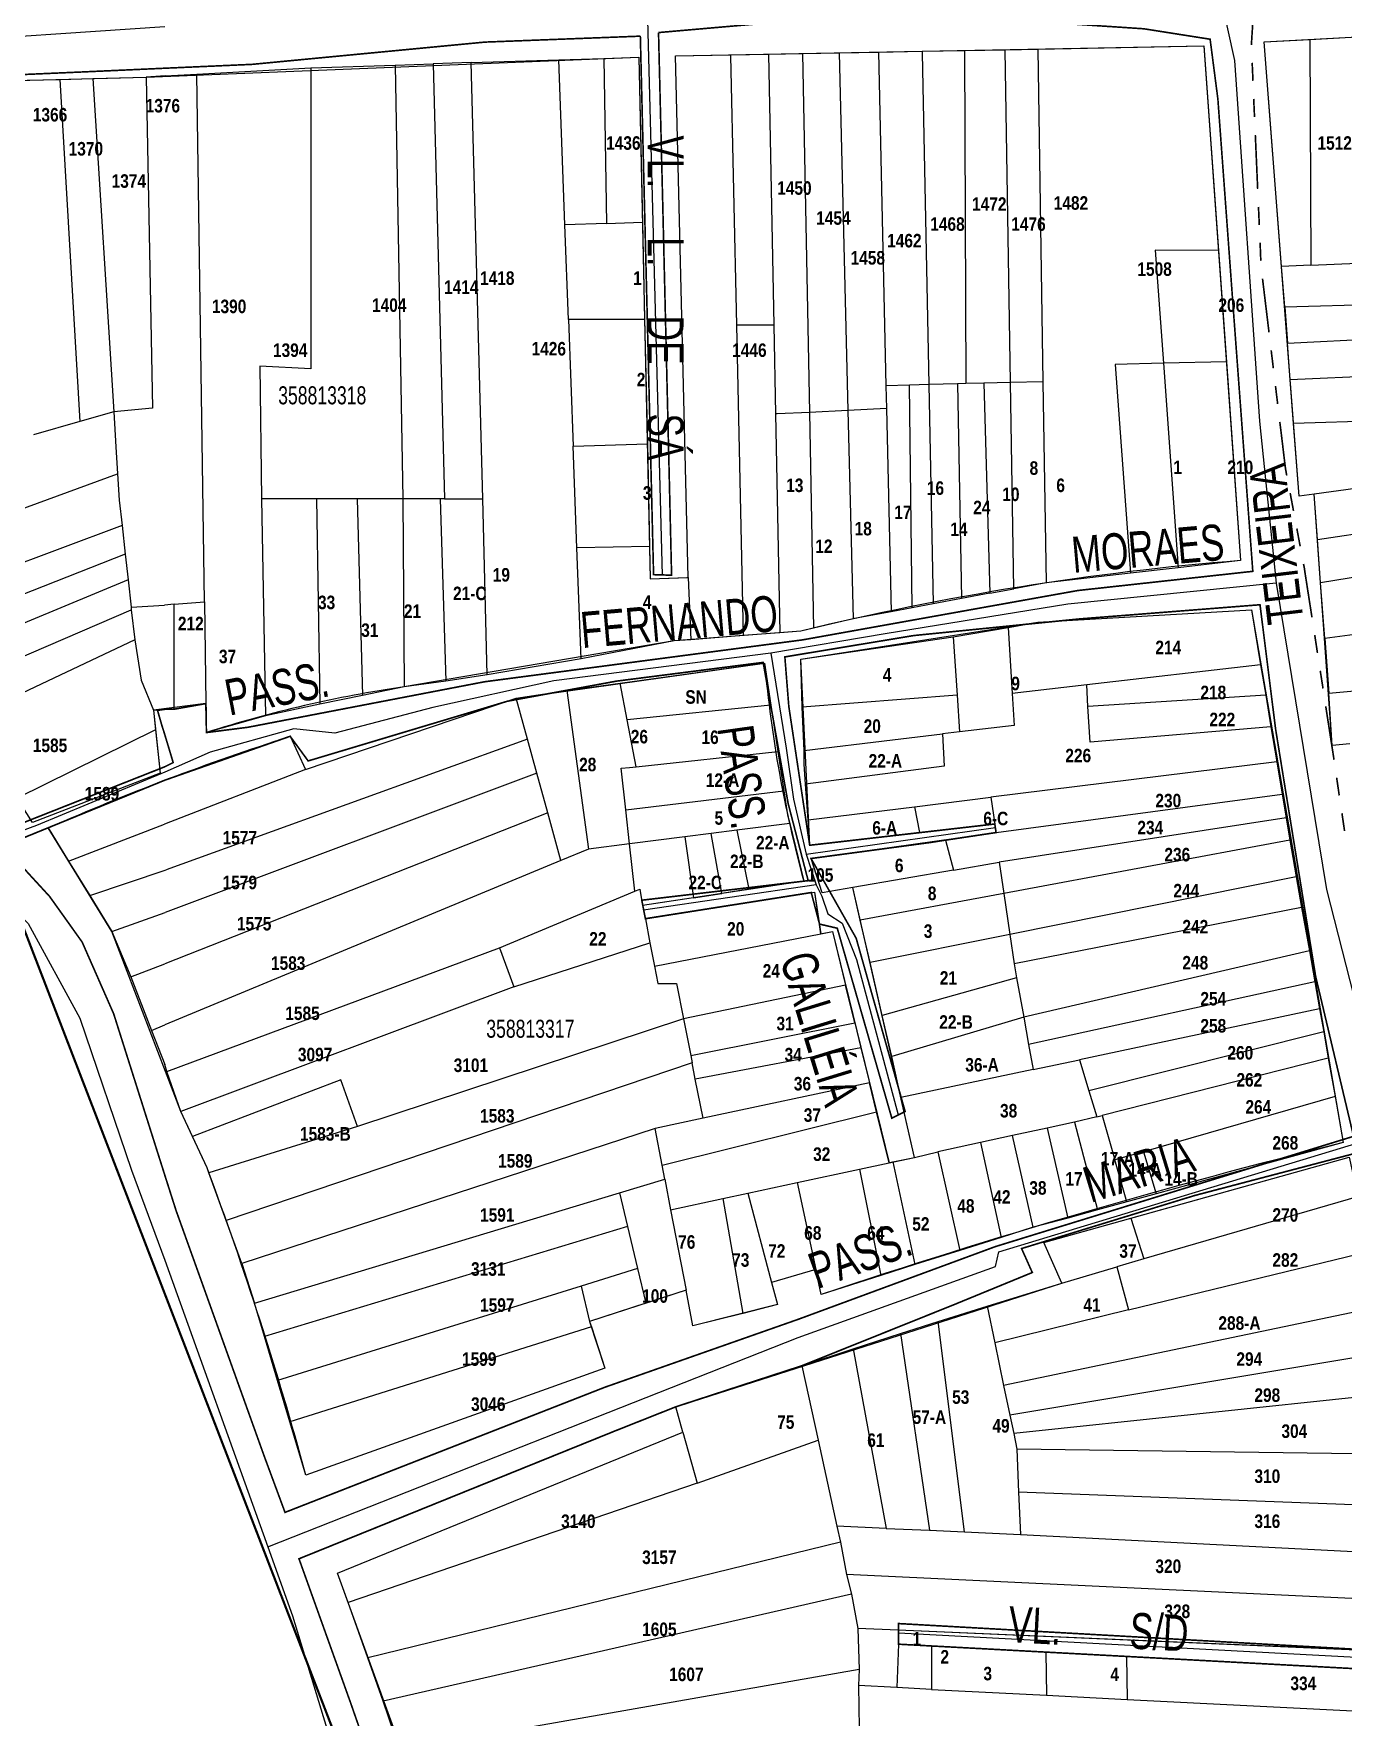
# Model space of a CAD drawing. Extents: x 201676 to 203188, y 4837754 to 4839005.
# Drawn here: x 202303.8 to 202449.3, y 4837936.4 to 4838123.3 of the extents above; entities that cross this region are included whole.
import ezdxf
from ezdxf.enums import TextEntityAlignment as Align

# ---------------------------------------------------------------- set-up
doc = ezdxf.new("R2010")
doc.units = 0
doc.header["$LTSCALE"] = 1.5
doc.header["$MEASUREMENT"] = 0
for name, pattern in [('PHANTOMX2', [5, 2.5, -0.5, 0.5, -0.5, 0.5, -0.5]), ('TRACO_11', [8, 3, -1, 3, -1]), ('TRACO_25', [8, 3, -1, 1, -1, 1, -1])]:
    doc.linetypes.add(name, pattern=pattern)
for name, color, linetype in [('CD-MALHA-LOTES', 40, 'CONTINUOUS'), ('CD_TXT_QUADRA', 7, 'CONTINUOUS'), ('LM-LIM-SETOR-FISCAL', 7, 'CONTINUOUS'), ('RU-QUADRAS', 210, 'CONTINUOUS'), ('SV-EIXO-RUA-N-PAV', 6, 'CONTINUOUS'), ('SV-EIXO-RUA-PAV', 20, 'CONTINUOUS'), ('SV-RUA-NAO-PAV-S-GUIA-C-GUIA', 7, 'PHANTOMX2'), ('SV-RUA-PAVIM-S-GUIA-C-GUIA', 7, 'CONTINUOUS'), ('SV-TXT-RUA-N-PAV-S-GUIA-C-GUIA', 7, 'CONTINUOUS'), ('SV-TXT-RUA-PAV-S-GUIA-C-GUIA', 7, 'CONTINUOUS'), ('Th_NmrPort', 7, 'CONTINUOUS')]:
    doc.layers.add(name, color=color, linetype=linetype)
doc.styles.add('ARIAL', font='ARIAL.TTF')
doc.styles.get("Standard").update_dxf_attribs({"font": 'swisscbo.ttf'})
doc.linetypes.add('Limite', pattern='A,20,-3,[130,ltypeshp.shx,S=6.35,R=0,X=0,Y=0],-3,20', length=46)

msp = doc.modelspace()

# ---------------------------------------------------------------- linework, layer by layer
at = {"layer": 'CD-MALHA-LOTES', "linetype": 'Continuous'}
for p, q in [((202402.52, 4838121.39), (202407.21, 4838121.48)), ((202407.21, 4838121.48), (202411.75, 4838121.56)), ((202407.21, 4838121.48), (202407.37, 4838084.49)), ((202411.75, 4838121.56), (202415.36, 4838121.63)), ((202412.33, 4838084.61), (202411.75, 4838121.56)), ((202415.36, 4838121.63), (202433.81, 4838121.97)), ((202415.36, 4838121.63), (202415.93, 4838084.7)), ((202433.81, 4838121.97), (202435.43, 4838099.28)), ((202440.52, 4838122.44), (202445.57, 4838122.69)), ((202442.43, 4838097.49), (202440.52, 4838122.44)), ((202445.57, 4838122.69), (202450.82, 4838122.98)), ((202445.57, 4838122.69), (202445.69, 4838097.64)), ((202334.61, 4838119.54), (202344, 4838119.84)), ((202344, 4838119.84), (202348.22, 4838119.98)), ((202344, 4838119.84), (202344.85, 4838071.71)), ((202352.44, 4838120.12), (202348.22, 4838119.98)), ((202348.22, 4838119.98), (202349.46, 4838071.71)), ((202352.44, 4838120.12), (202362.16, 4838120.43)), ((202353.72, 4838071.71), (202352.44, 4838120.12)), ((202362.16, 4838120.43), (202367.15, 4838120.59)), ((202362.84, 4838102.1), (202362.16, 4838120.43)), ((202367.15, 4838120.59), (202371.07, 4838120.72)), ((202367.15, 4838120.59), (202367.46, 4838102.27)), ((202371.07, 4838120.72), (202371.47, 4838102.41)), ((202375.13, 4838120.88), (202381.24, 4838120.99)), ((202376.54, 4838062.96), (202375.13, 4838120.88)), ((202381.24, 4838120.99), (202385.47, 4838121.07)), ((202381.24, 4838120.99), (202381.24, 4838120.88)), ((202381.24, 4838120.88), (202381.89, 4838090.98)), ((202385.47, 4838121.07), (202389.22, 4838121.14)), ((202385.47, 4838121.07), (202386.04, 4838090.98)), ((202389.22, 4838121.14), (202393.29, 4838121.22)), ((202389.22, 4838121.14), (202390, 4838081.3)), ((202393.29, 4838121.22), (202397.67, 4838121.3)), ((202393.29, 4838121.22), (202394.28, 4838081.52)), ((202397.67, 4838121.3), (202402.52, 4838121.39)), ((202397.67, 4838121.3), (202398.49, 4838084.26)), ((202402.52, 4838121.39), (202402.52, 4838121.19)), ((202402.52, 4838121.19), (202403.27, 4838084.38)), ((202301.29, 4838118.12), (202306.74, 4838118.26)), ((202306.74, 4838118.26), (202310.4, 4838118.36)), ((202306.74, 4838118.26), (202308.96, 4838080.29)), ((202310.4, 4838118.36), (202316.34, 4838118.51)), ((202310.4, 4838118.36), (202312.74, 4838081.37)), ((202318.45, 4838118.65), (202316.34, 4838118.51)), ((202316.34, 4838118.51), (202317.03, 4838081.78)), ((202318.45, 4838118.65), (202321.96, 4838118.84)), ((202321.96, 4838118.84), (202334.61, 4838119.54)), ((202322.81, 4838060.28), (202321.96, 4838118.84)), ((202334.61, 4838119.54), (202334.61, 4838086.13)), ((202367.46, 4838102.27), (202362.84, 4838102.1)), ((202363.23, 4838091.61), (202362.84, 4838102.1)), ((202367.46, 4838102.27), (202371.47, 4838102.41)), ((202371.47, 4838102.41), (202371.7, 4838091.61)), ((202435.43, 4838099.28), (202428.4, 4838099.3)), ((202428.4, 4838099.3), (202429.32, 4838086.74)), ((202435.43, 4838099.28), (202436.31, 4838086.9)), ((202445.69, 4838097.64), (202442.43, 4838097.49)), ((202442.78, 4838092.96), (202442.43, 4838097.49)), ((202445.69, 4838097.64), (202450.86, 4838097.87)), ((202460.68, 4838093.46), (202442.78, 4838092.96)), ((202363.23, 4838091.61), (202363.76, 4838077.53)), ((202371.7, 4838091.61), (202363.23, 4838091.61)), ((202371.7, 4838091.61), (202372, 4838077.82)), ((202442.78, 4838092.96), (202443.09, 4838088.98)), ((202381.89, 4838090.98), (202382.63, 4838056.52)), ((202386.04, 4838090.98), (202381.89, 4838090.98)), ((202386.04, 4838090.98), (202386.23, 4838081.12)), ((202443.09, 4838088.98), (202471.22, 4838090.36)), ((202443.4, 4838084.9), (202443.09, 4838088.98)), ((202334.61, 4838086.13), (202328.98, 4838086.44)), ((202328.98, 4838086.44), (202329.15, 4838071.71)), ((202429.32, 4838086.74), (202423.95, 4838086.6)), ((202423.95, 4838086.6), (202425.64, 4838063.43)), ((202436.31, 4838086.9), (202429.32, 4838086.74)), ((202429.32, 4838086.74), (202430.95, 4838064.04)), ((202436.31, 4838086.9), (202437.88, 4838064.84)), ((202471.3, 4838086.12), (202443.4, 4838084.9)), ((202401.11, 4838084.33), (202398.49, 4838084.26)), ((202398.49, 4838084.26), (202398.55, 4838081.73)), ((202403.27, 4838084.38), (202401.11, 4838084.33)), ((202401.41, 4838059.61), (202401.11, 4838084.33)), ((202406.43, 4838084.46), (202403.27, 4838084.38)), ((202403.27, 4838084.38), (202403.76, 4838060.04)), ((202407.37, 4838084.49), (202406.43, 4838084.46)), ((202406.43, 4838084.46), (202406.89, 4838060.63)), ((202409.38, 4838084.54), (202407.37, 4838084.49)), ((202412.33, 4838084.61), (202409.38, 4838084.54)), ((202409.38, 4838084.54), (202410.02, 4838061.21)), ((202415.93, 4838084.7), (202412.33, 4838084.61)), ((202412.69, 4838061.7), (202412.33, 4838084.61)), ((202415.93, 4838084.7), (202416.28, 4838062.36)), ((202443.77, 4838080.05), (202443.4, 4838084.9)), ((202312.74, 4838081.37), (202308.96, 4838080.29)), ((202317.03, 4838081.78), (202312.74, 4838081.37)), ((202312.74, 4838081.37), (202312.98, 4838077.48)), ((202386.4, 4838081.13), (202386.23, 4838081.12)), ((202386.23, 4838081.12), (202386.7, 4838056.84)), ((202390, 4838081.3), (202386.4, 4838081.13)), ((202394.28, 4838081.52), (202390, 4838081.3)), ((202390, 4838081.3), (202390.46, 4838057.35)), ((202398.55, 4838081.73), (202394.28, 4838081.52)), ((202394.28, 4838081.52), (202394.85, 4838058.38)), ((202398.55, 4838081.73), (202399.06, 4838059.17)), ((202471.4, 4838080.97), (202443.77, 4838080.05)), ((202308.96, 4838080.29), (202303.83, 4838078.82)), ((202444.4, 4838071.98), (202443.77, 4838080.05)), ((202312.98, 4838077.48), (202313.17, 4838074.48)), ((202363.76, 4838077.53), (202372, 4838077.82)), ((202364.18, 4838066.26), (202363.76, 4838077.53)), ((202372, 4838077.82), (202372.24, 4838066.41)), ((202471.52, 4838075.75), (202446.07, 4838072.21)), ((202274, 4838060.18), (202313.17, 4838074.48)), ((202313.17, 4838074.48), (202313.35, 4838071.56)), ((202313.35, 4838071.56), (202313.67, 4838068.72)), ((202335.25, 4838071.71), (202329.15, 4838071.71)), ((202329.15, 4838071.71), (202329.6, 4838047.59)), ((202339.78, 4838071.71), (202335.25, 4838071.71)), ((202335.25, 4838071.71), (202335.64, 4838048.92)), ((202344.85, 4838071.71), (202339.78, 4838071.71)), ((202339.78, 4838071.71), (202340.37, 4838049.85)), ((202344.85, 4838071.71), (202344.99, 4838050.83)), ((202349, 4838071.71), (202344.85, 4838071.71)), ((202349.46, 4838071.71), (202349, 4838071.71)), ((202349, 4838071.71), (202349.63, 4838051.47)), ((202349.46, 4838071.71), (202353.72, 4838071.71)), ((202354.22, 4838052.15), (202353.72, 4838071.71)), ((202446.07, 4838072.21), (202444.4, 4838071.98)), ((202446.41, 4838067.2), (202446.07, 4838072.21)), ((202446.41, 4838067.2), (202471.59, 4838070.94)), ((202313.67, 4838068.72), (202280.99, 4838056.54)), ((202313.67, 4838068.72), (202314.01, 4838065.56)), ((202314.01, 4838065.56), (202285.32, 4838054.27)), ((202314.01, 4838065.56), (202314.33, 4838062.69)), ((202372.24, 4838066.41), (202364.18, 4838066.26)), ((202364.64, 4838053.93), (202364.18, 4838066.26)), ((202372.24, 4838066.41), (202372.32, 4838062.81)), ((202446.77, 4838062.38), (202446.41, 4838067.2)), ((202471.75, 4838066.4), (202446.77, 4838062.38)), ((202430.95, 4838064.04), (202425.64, 4838063.43)), ((202437.88, 4838064.84), (202430.95, 4838064.04)), ((202314.33, 4838062.69), (202289.14, 4838052.28)), ((202314.33, 4838062.69), (202314.66, 4838059.68)), ((202372.32, 4838062.81), (202376.39, 4838062.96)), ((202376.39, 4838062.96), (202376.54, 4838062.96)), ((202376.54, 4838062.96), (202376.82, 4838056.06)), ((202410.02, 4838061.21), (202412.69, 4838061.7)), ((202416.28, 4838062.36), (202412.69, 4838061.7)), ((202425.64, 4838063.43), (202416.28, 4838062.36)), ((202447.23, 4838056.2), (202446.77, 4838062.38)), ((202314.66, 4838059.68), (202318.37, 4838059.9)), ((202319.43, 4838059.99), (202318.37, 4838059.9)), ((202319.43, 4838059.99), (202322.81, 4838060.28)), ((202319.43, 4838048.34), (202319.43, 4838059.99)), ((202322.81, 4838060.28), (202322.98, 4838048.97)), ((202403.76, 4838060.04), (202401.41, 4838059.61)), ((202406.89, 4838060.63), (202403.76, 4838060.04)), ((202410.02, 4838061.21), (202406.89, 4838060.63)), ((202291.23, 4838049.25), (202314.69, 4838059.39)), ((202314.66, 4838059.68), (202314.69, 4838059.39)), ((202314.69, 4838059.39), (202315.07, 4838056.06)), ((202394.85, 4838058.38), (202390.46, 4838057.35)), ((202395.01, 4838058.42), (202394.85, 4838058.38)), ((202399.06, 4838059.17), (202395.01, 4838058.42)), ((202401.41, 4838059.61), (202399.06, 4838059.17)), ((202412.08, 4838057.42), (202415.36, 4838057.99)), ((202415.36, 4838057.99), (202439.09, 4838059.39)), ((202439.09, 4838059.39), (202440.11, 4838053.28)), ((202471.8, 4838059.52), (202447.23, 4838056.2)), ((202315.07, 4838056.06), (202294.13, 4838046.15)), ((202315.07, 4838056.06), (202315.78, 4838051.57)), ((202376.82, 4838056.06), (202374.98, 4838055.92)), ((202382.63, 4838056.52), (202376.82, 4838056.06)), ((202386.7, 4838056.84), (202382.63, 4838056.52)), ((202389.06, 4838057.02), (202386.7, 4838056.84)), ((202389.03, 4838053.9), (202405.97, 4838056.37)), ((202390.46, 4838057.35), (202389.06, 4838057.02)), ((202405.97, 4838056.37), (202412.08, 4838057.42)), ((202405.97, 4838056.37), (202406.39, 4838049.89)), ((202412.08, 4838057.42), (202412.51, 4838050.09)), ((202447.23, 4838056.2), (202447.67, 4838050.11)), ((202374.98, 4838055.92), (202364.64, 4838053.93)), ((202364.64, 4838053.93), (202354.22, 4838052.15)), ((202368.99, 4838051.23), (202385.02, 4838053.44)), ((202385.02, 4838053.44), (202385.72, 4838048.79)), ((202389.18, 4838048.57), (202389.03, 4838053.9)), ((202440.11, 4838053.28), (202420.8, 4838051.04)), ((202440.11, 4838053.28), (202440.68, 4838049.9)), ((202447.67, 4838050.11), (202475.91, 4838052.78)), ((202315.78, 4838051.57), (202317.17, 4838048.25)), ((202344.99, 4838050.83), (202340.37, 4838049.85)), ((202349.63, 4838051.47), (202344.99, 4838050.83)), ((202354.22, 4838052.15), (202349.63, 4838051.47)), ((202357.42, 4838049.58), (202363.05, 4838050.41)), ((202363.05, 4838050.41), (202368.99, 4838051.23)), ((202363.05, 4838050.41), (202365.46, 4838032.81)), ((202369.76, 4838047.18), (202368.99, 4838051.23)), ((202420.8, 4838051.04), (202412.51, 4838050.09)), ((202420.92, 4838048.64), (202420.8, 4838051.04)), ((202322.98, 4838048.97), (202319.43, 4838048.34)), ((202323.03, 4838045.75), (202322.98, 4838048.97)), ((202335.64, 4838048.92), (202329.6, 4838047.59)), ((202334.05, 4838041.66), (202357.42, 4838049.58)), ((202340.37, 4838049.85), (202335.64, 4838048.92)), ((202358.68, 4838045.02), (202357.42, 4838049.58)), ((202385.72, 4838048.79), (202369.76, 4838047.18)), ((202385.72, 4838048.79), (202386.5, 4838043.66)), ((202406.39, 4838049.89), (202389.18, 4838048.57)), ((202389.4, 4838043.77), (202389.18, 4838048.57)), ((202406.39, 4838049.89), (202406.68, 4838045.82)), ((202412.51, 4838050.09), (202412.72, 4838046.54)), ((202440.68, 4838049.9), (202420.92, 4838048.64)), ((202421.16, 4838044.69), (202420.92, 4838048.64)), ((202440.68, 4838049.9), (202441.26, 4838046.39)), ((202448.07, 4838044.31), (202447.67, 4838050.11)), ((202317.17, 4838048.25), (202318.42, 4838048.33)), ((202317.17, 4838048.25), (202317.39, 4838046.07)), ((202319.43, 4838048.34), (202318.42, 4838048.33)), ((202329.6, 4838047.59), (202323.03, 4838045.75)), ((202370.76, 4838041.96), (202369.76, 4838047.18)), ((202317.39, 4838046.07), (202302.02, 4838038.48)), ((202317.39, 4838046.07), (202317.88, 4838041.24)), ((202318.44, 4838040.47), (202332.33, 4838045.34)), ((202358.68, 4838045.02), (202318.56, 4838030.52)), ((202332.33, 4838045.34), (202334.05, 4838041.66)), ((202359.73, 4838041.23), (202358.68, 4838045.02)), ((202389.4, 4838043.77), (202399.23, 4838044.94)), ((202399.23, 4838044.94), (202404.76, 4838045.6)), ((202406.68, 4838045.82), (202404.76, 4838045.6)), ((202404.76, 4838045.6), (202404.96, 4838042.02)), ((202412.72, 4838046.54), (202406.68, 4838045.82)), ((202441.26, 4838046.39), (202421.16, 4838044.69)), ((202441.26, 4838046.39), (202441.9, 4838042.5)), ((202370.76, 4838041.96), (202386.5, 4838043.66)), ((202386.5, 4838043.66), (202387.16, 4838039.29)), ((202389.42, 4838042.23), (202389.4, 4838043.77)), ((202450.03, 4838044.5), (202448.07, 4838044.31)), ((202317.88, 4838041.24), (202303.71, 4838035.75)), ((202334.05, 4838041.66), (202318.38, 4838035.6)), ((202359.73, 4838041.23), (202318.46, 4838025.78)), ((202360.95, 4838036.83), (202359.73, 4838041.23)), ((202369.09, 4838041.78), (202370.02, 4838041.88)), ((202369.6, 4838037.16), (202369.09, 4838041.78)), ((202370.02, 4838041.88), (202370.76, 4838041.96)), ((202389.57, 4838040.04), (202389.42, 4838042.23)), ((202404.96, 4838042.02), (202389.57, 4838040.04)), ((202441.9, 4838042.5), (202410.15, 4838038.57)), ((202441.9, 4838042.5), (202442.49, 4838038.93)), ((202318.44, 4838040.47), (202305.47, 4838035.18)), ((202369.6, 4838037.16), (202387.16, 4838039.29)), ((202387.16, 4838039.29), (202387.57, 4838036.63)), ((202389.86, 4838036.05), (202389.57, 4838040.04)), ((202389.86, 4838036.05), (202401.68, 4838037.52)), ((202401.68, 4838037.52), (202410.15, 4838038.57)), ((202401.68, 4838037.52), (202402.23, 4838034.64)), ((202410.15, 4838038.57), (202410.59, 4838035.6)), ((202410.72, 4838034.66), (202442.49, 4838038.93)), ((202442.49, 4838038.93), (202442.95, 4838036.28)), ((202307.73, 4838031.48), (202318.38, 4838035.6)), ((202360.95, 4838036.83), (202318.4, 4838020.06)), ((202362.38, 4838031.55), (202360.95, 4838036.83)), ((202370.01, 4838033.41), (202369.6, 4838037.16)), ((202387.81, 4838035.64), (202381.94, 4838034.9)), ((202387.57, 4838036.63), (202387.81, 4838035.64)), ((202387.81, 4838035.64), (202389.36, 4838029.25)), ((202390.03, 4838033.24), (202389.86, 4838036.05)), ((202410.59, 4838035.6), (202402.23, 4838034.64)), ((202410.72, 4838034.66), (202410.59, 4838035.6)), ((202442.95, 4838036.28), (202411.06, 4838031.35)), ((202442.95, 4838036.28), (202443.37, 4838033.81)), ((202305.47, 4838035.18), (202307.73, 4838031.48)), ((202376.16, 4838034.18), (202370.01, 4838033.41)), ((202379.08, 4838034.54), (202376.16, 4838034.18)), ((202376.16, 4838034.18), (202377.14, 4838027.42)), ((202381.94, 4838034.9), (202379.08, 4838034.54)), ((202380.26, 4838027.9), (202379.08, 4838034.54)), ((202381.94, 4838034.9), (202383.27, 4838028.36)), ((202402.23, 4838034.64), (202390.03, 4838033.24)), ((202403.37, 4838033.54), (202405.12, 4838033.81)), ((202405.12, 4838033.81), (202410.72, 4838034.66)), ((202405.12, 4838033.81), (202406, 4838030.48)), ((202443.37, 4838033.81), (202411.59, 4838027.88)), ((202443.37, 4838033.81), (202444.05, 4838029.75)), ((202365.46, 4838032.81), (202362.38, 4838031.55)), ((202370.01, 4838033.41), (202365.46, 4838032.81)), ((202370.6, 4838028.13), (202370.01, 4838033.41)), ((202390.18, 4838031.77), (202403.37, 4838033.54)), ((202391.42, 4838027.96), (202390.18, 4838031.77)), ((202307.73, 4838031.48), (202310.08, 4838027.65)), ((202310.08, 4838027.65), (202318.56, 4838030.52)), ((202362.38, 4838031.55), (202318.4, 4838013.31)), ((202406, 4838030.48), (202394.83, 4838028.55)), ((202406, 4838030.48), (202411.06, 4838031.35)), ((202411.06, 4838031.35), (202411.59, 4838027.88)), ((202355.58, 4838021.87), (202370.6, 4838028.13)), ((202370.6, 4838028.13), (202371.15, 4838028.36)), ((202371.15, 4838028.36), (202371.47, 4838026.56)), ((202371.78, 4838025.09), (202390.56, 4838028.05)), ((202383.27, 4838028.36), (202380.26, 4838027.9)), ((202389.36, 4838029.25), (202383.27, 4838028.36)), ((202390.56, 4838028.05), (202391.25, 4838023.39)), ((202394.83, 4838028.55), (202391.42, 4838027.96)), ((202395.65, 4838024.91), (202394.83, 4838028.55)), ((202444.05, 4838029.75), (202412.25, 4838023.34)), ((202444.05, 4838029.75), (202444.65, 4838026.33)), ((202310.08, 4838027.65), (202312.51, 4838023.68)), ((202377.14, 4838027.42), (202371.47, 4838026.56)), ((202371.47, 4838026.56), (202371.78, 4838025.09)), ((202377.14, 4838027.42), (202380.26, 4838027.9)), ((202411.59, 4838027.88), (202395.65, 4838024.91)), ((202411.59, 4838027.88), (202412.25, 4838023.34)), ((202444.65, 4838026.33), (202412.74, 4838020.07)), ((202444.65, 4838026.33), (202445.55, 4838021.53)), ((202312.51, 4838023.68), (202318.46, 4838025.78)), ((202371.78, 4838025.09), (202372.29, 4838022.4)), ((202396.73, 4838020.22), (202395.65, 4838024.91)), ((202312.51, 4838023.68), (202314.65, 4838018.62)), ((202357.17, 4838017.51), (202372.29, 4838022.4)), ((202372.29, 4838022.4), (202372.79, 4838019.82)), ((202372.79, 4838019.82), (202391.25, 4838023.39)), ((202391.25, 4838023.39), (202392.56, 4838023.65)), ((202392.56, 4838023.65), (202394, 4838017.71)), ((202412.25, 4838023.34), (202396.73, 4838020.22)), ((202412.25, 4838023.34), (202412.74, 4838020.07)), ((202318.64, 4838008.12), (202355.58, 4838021.87)), ((202355.58, 4838021.87), (202357.17, 4838017.51)), ((202445.55, 4838021.53), (202413.8, 4838014.15)), ((202445.55, 4838021.53), (202446.14, 4838018.08)), ((202314.65, 4838018.62), (202318.4, 4838020.06)), ((202372.79, 4838019.82), (202373.15, 4838017.89)), ((202398.08, 4838014.35), (202396.73, 4838020.22)), ((202412.74, 4838020.07), (202412.99, 4838018.53)), ((202314.65, 4838018.62), (202316.94, 4838012.69)), ((202357.17, 4838017.51), (202320.17, 4838003.67)), ((202373.15, 4838017.89), (202375.24, 4838017.89)), ((202375.24, 4838017.89), (202376.01, 4838013.97)), ((202394, 4838017.71), (202376.01, 4838013.97)), ((202395.05, 4838013.54), (202394, 4838017.71)), ((202412.99, 4838018.53), (202398.08, 4838014.35)), ((202412.99, 4838018.53), (202413.8, 4838014.15)), ((202446.14, 4838018.08), (202414.33, 4838011.14)), ((202446.14, 4838018.08), (202446.65, 4838015.07)), ((202446.65, 4838015.07), (202419.99, 4838009.41)), ((202446.65, 4838015.07), (202447.11, 4838012.51)), ((202316.94, 4838012.69), (202318.4, 4838013.31)), ((202376.01, 4838013.97), (202339.8, 4838002.03)), ((202376.01, 4838013.97), (202376.81, 4838009.91)), ((202376.81, 4838009.91), (202395.05, 4838013.54)), ((202395.05, 4838013.54), (202395.72, 4838010.75)), ((202399.15, 4838009.78), (202398.08, 4838014.35)), ((202413.8, 4838014.15), (202399.15, 4838009.78)), ((202413.8, 4838014.15), (202414.33, 4838011.14)), ((202316.94, 4838012.69), (202318.43, 4838008.91)), ((202447.11, 4838012.51), (202421.04, 4838005.99)), ((202447.11, 4838012.51), (202447.6, 4838009.61)), ((202376.81, 4838009.91), (202376.97, 4838009.09)), ((202395.72, 4838010.75), (202377.32, 4838007.28)), ((202395.72, 4838010.75), (202396.66, 4838006.87)), ((202400.15, 4838005.24), (202399.15, 4838009.78)), ((202414.33, 4838011.14), (202414.84, 4838008.34)), ((202414.84, 4838008.34), (202419.99, 4838009.41)), ((202419.99, 4838009.41), (202421.04, 4838005.99)), ((202447.6, 4838009.61), (202422.5, 4838003.24)), ((202447.6, 4838009.61), (202448.4, 4838005.34)), ((202318.64, 4838008.12), (202318.43, 4838008.91)), ((202320.17, 4838003.67), (202318.64, 4838008.12)), ((202376.97, 4838009.09), (202325.22, 4837991.58)), ((202377.32, 4838007.28), (202376.97, 4838009.09)), ((202414.84, 4838008.34), (202400.15, 4838005.24)), ((202337.94, 4838007.21), (202321.48, 4838000.9)), ((202339.8, 4838002.03), (202337.94, 4838007.21)), ((202378.18, 4838002.93), (202377.32, 4838007.28)), ((202396.66, 4838006.87), (202378.18, 4838002.93)), ((202397.46, 4838003.66), (202396.66, 4838006.87)), ((202421.04, 4838005.99), (202421.93, 4838003.1)), ((202401.68, 4837998.59), (202400.15, 4838005.24)), ((202448.4, 4838005.34), (202427.1, 4837999.21)), ((202448.4, 4838005.34), (202449.26, 4838000.23)), ((202321.48, 4838000.9), (202320.17, 4838003.67)), ((202339.8, 4838002.03), (202323.3, 4837996.88)), ((202378.18, 4838002.93), (202372.86, 4838001.79)), ((202373.63, 4837997.73), (202397.46, 4838003.66)), ((202398.84, 4837997.98), (202397.46, 4838003.66)), ((202416.39, 4838001.84), (202412.55, 4838001.02)), ((202419.45, 4838002.51), (202416.39, 4838001.84)), ((202416.39, 4838001.84), (202418.7, 4837991.86)), ((202421.93, 4838003.1), (202419.45, 4838002.51)), ((202419.45, 4838002.51), (202421.98, 4837992.78)), ((202421.93, 4838003.1), (202422.5, 4838003.24)), ((202422.5, 4838003.24), (202423.91, 4837998.3)), ((202323.1, 4837997.43), (202321.48, 4838000.9)), ((202372.86, 4838001.79), (202326.95, 4837986.8)), ((202373.63, 4837997.73), (202372.86, 4838001.79)), ((202408.99, 4838000.25), (202404.25, 4837999.22)), ((202412.55, 4838001.02), (202408.99, 4838000.25)), ((202408.99, 4838000.25), (202411.31, 4837989.7)), ((202414.86, 4837990.83), (202412.55, 4838001.02)), ((202449.26, 4838000.23), (202428.52, 4837994.56)), ((202398.84, 4837997.98), (202399.28, 4837998.08)), ((202399.28, 4837998.08), (202401.68, 4837998.59)), ((202399.28, 4837998.08), (202401.69, 4837986.69)), ((202401.68, 4837998.59), (202404.25, 4837999.22)), ((202404.25, 4837999.22), (202406.71, 4837988.26)), ((202427.1, 4837999.21), (202423.91, 4837998.3)), ((202425.24, 4837993.67), (202423.91, 4837998.3)), ((202425.71, 4837991.85), (202449.96, 4837998.62)), ((202427.1, 4837999.21), (202428.52, 4837994.56)), ((202323.3, 4837996.88), (202323.1, 4837997.43)), ((202325.22, 4837991.58), (202323.3, 4837996.88)), ((202373.93, 4837996.17), (202373.63, 4837997.73)), ((202388.65, 4837995.8), (202395.56, 4837997.28)), ((202395.56, 4837997.28), (202398.84, 4837997.98)), ((202395.56, 4837997.28), (202397.94, 4837985.47)), ((202328.37, 4837982.39), (202368.91, 4837994.65)), ((202368.91, 4837994.65), (202373.93, 4837996.17)), ((202368.91, 4837994.65), (202369.8, 4837990.9)), ((202373.93, 4837996.17), (202374.58, 4837992.78)), ((202380.4, 4837994.03), (202383.16, 4837994.62)), ((202383.16, 4837994.62), (202388.65, 4837995.8)), ((202383.16, 4837994.62), (202385.8, 4837984.69)), ((202388.65, 4837995.8), (202390.72, 4837986.14)), ((202428.52, 4837994.56), (202425.24, 4837993.67)), ((202374.58, 4837992.78), (202380.4, 4837994.03)), ((202374.58, 4837992.78), (202376.3, 4837983.85)), ((202380.4, 4837994.03), (202382.6, 4837981.27)), ((202421.98, 4837992.78), (202418.7, 4837991.86)), ((202425.24, 4837993.67), (202421.98, 4837992.78)), ((202450.97, 4837994.23), (202427.14, 4837987.31)), ((202326.95, 4837986.8), (202325.22, 4837991.58)), ((202369.8, 4837990.9), (202329.47, 4837978.69)), ((202369.8, 4837990.9), (202370.92, 4837986.25)), ((202414.86, 4837990.83), (202411.31, 4837989.7)), ((202418.7, 4837991.86), (202414.86, 4837990.83)), ((202416.05, 4837989.15), (202425.71, 4837991.85)), ((202425.71, 4837991.85), (202427.14, 4837987.31)), ((202411.31, 4837989.7), (202406.71, 4837988.26)), ((202418.03, 4837984.62), (202416.05, 4837989.15)), ((202406.71, 4837988.26), (202401.69, 4837986.69)), ((202427.14, 4837987.31), (202424.14, 4837986.44)), ((202425.44, 4837981.65), (202452.37, 4837988.23)), ((202326.95, 4837986.8), (202328.37, 4837982.39)), ((202370.92, 4837986.25), (202364.64, 4837984.3)), ((202370.92, 4837986.25), (202371.84, 4837982.4)), ((202390.72, 4837986.14), (202385.8, 4837984.69)), ((202391.32, 4837983.37), (202390.72, 4837986.14)), ((202397.94, 4837985.47), (202391.32, 4837983.37)), ((202401.69, 4837986.69), (202397.94, 4837985.47)), ((202418.03, 4837984.62), (202424.14, 4837986.44)), ((202424.14, 4837986.44), (202425.44, 4837981.65)), ((202364.64, 4837984.3), (202330.93, 4837973.83)), ((202364.64, 4837984.3), (202365.59, 4837980.37)), ((202376.3, 4837983.85), (202371.84, 4837982.4)), ((202377.06, 4837979.88), (202376.3, 4837983.85)), ((202385.8, 4837984.69), (202386.46, 4837982.26)), ((202409.73, 4837982.07), (202418.03, 4837984.62)), ((202329.47, 4837978.69), (202328.37, 4837982.39)), ((202371.84, 4837982.4), (202365.59, 4837980.37)), ((202382.6, 4837981.27), (202377.06, 4837979.88)), ((202386.46, 4837982.26), (202382.6, 4837981.27)), ((202404.3, 4837980.38), (202409.73, 4837982.07)), ((202409.73, 4837982.07), (202410.59, 4837978.02)), ((202425.44, 4837981.65), (202410.59, 4837978.02)), ((202453.74, 4837982.09), (202411.57, 4837973.28)), ((202365.78, 4837979.78), (202332.3, 4837969.23)), ((202365.59, 4837980.37), (202365.78, 4837979.78)), ((202365.78, 4837979.78), (202367.28, 4837975.19)), ((202400.11, 4837979.04), (202404.3, 4837980.38)), ((202407.22, 4837957.02), (202404.3, 4837980.38)), ((202330.93, 4837973.83), (202329.47, 4837978.69)), ((202394.84, 4837977.32), (202400.11, 4837979.04)), ((202400.11, 4837979.04), (202403.34, 4837957.2)), ((202410.59, 4837978.02), (202411.57, 4837973.28)), ((202389.16, 4837975.46), (202394.84, 4837977.32)), ((202394.84, 4837977.32), (202398.51, 4837957.41)), ((202454.83, 4837977.06), (202412.26, 4837969.99)), ((202332.3, 4837969.23), (202330.93, 4837973.83)), ((202367.28, 4837975.19), (202334.07, 4837963.31)), ((202375.16, 4837970.9), (202389.16, 4837975.46)), ((202389.16, 4837975.46), (202390.96, 4837967.18)), ((202411.57, 4837973.28), (202412.26, 4837969.99)), ((202455.85, 4837972.51), (202412.7, 4837967.93)), ((202375.95, 4837968.07), (202375.16, 4837970.9)), ((202334.07, 4837963.31), (202332.3, 4837969.23)), ((202412.26, 4837969.99), (202412.7, 4837967.93)), ((202337.58, 4837952.43), (202375.95, 4837968.07)), ((202375.95, 4837968.07), (202377.53, 4837962.43)), ((202377.53, 4837962.43), (202390.96, 4837967.18)), ((202390.96, 4837967.18), (202393.05, 4837957.66)), ((202412.7, 4837967.93), (202413.04, 4837966.19)), ((202413.04, 4837966.19), (202413.21, 4837961.44)), ((202457.37, 4837965.6), (202413.04, 4837966.19)), ((202377.53, 4837962.43), (202338.76, 4837949.16)), ((202413.21, 4837961.44), (202413.43, 4837956.74)), ((202458.49, 4837959.72), (202413.21, 4837961.44)), ((202393.05, 4837957.66), (202393.44, 4837955.87)), ((202398.51, 4837957.41), (202393.05, 4837957.66)), ((202398.51, 4837957.41), (202403.34, 4837957.2)), ((202403.34, 4837957.2), (202407.22, 4837957.02)), ((202407.22, 4837957.02), (202413.43, 4837956.74)), ((202393.44, 4837955.87), (202340.96, 4837943.02)), ((202393.44, 4837955.87), (202394.11, 4837952.28)), ((202413.43, 4837956.74), (202457.87, 4837954.44)), ((202338.76, 4837949.16), (202337.58, 4837952.43)), ((202394.11, 4837952.28), (202394.69, 4837950.12)), ((202457.3, 4837949.28), (202394.11, 4837952.28)), ((202394.69, 4837950.12), (202342.67, 4837938.23)), ((202394.69, 4837950.12), (202395.36, 4837946.29)), ((202340.96, 4837943.02), (202338.76, 4837949.16)), ((202395.36, 4837946.29), (202395.53, 4837941.74)), ((202399.85, 4837946.09), (202395.36, 4837946.29)), ((202456.63, 4837943.65), (202399.85, 4837946.09)), ((202399.85, 4837946.09), (202399.88, 4837944.55)), ((202399.88, 4837944.55), (202399.72, 4837939.73)), ((202399.88, 4837944.55), (202403.57, 4837944.35)), ((202403.57, 4837944.35), (202403.57, 4837939.53)), ((202403.57, 4837944.35), (202416.24, 4837943.67)), ((202342.67, 4837938.23), (202340.96, 4837943.02)), ((202416.24, 4837943.67), (202416.33, 4837938.88)), ((202416.24, 4837943.67), (202425.21, 4837943.19)), ((202425.21, 4837943.19), (202425.3, 4837938.42)), ((202425.21, 4837943.19), (202455.93, 4837941.55)), ((202395.53, 4837941.74), (202344.51, 4837932.77)), ((202395.53, 4837941.74), (202395.45, 4837939.95)), ((202395.45, 4837939.95), (202395.53, 4837935.21)), ((202399.72, 4837939.73), (202395.45, 4837939.95)), ((202403.57, 4837939.53), (202399.72, 4837939.73)), ((202403.57, 4837939.53), (202416.33, 4837938.88)), ((202416.33, 4837938.88), (202425.3, 4837938.42)), ((202425.3, 4837938.42), (202455.28, 4837936.89)), ((202344.51, 4837932.77), (202342.67, 4837938.23))]:
    msp.add_line(p, q, dxfattribs=at)
at = {"layer": 'LM-LIM-SETOR-FISCAL', "linetype": 'Limite', "ltscale": 0.1}
msp.add_lwpolyline([(202219.77, 4838006.79, 0.25, 0.25, 0), (202233.64, 4838009.24, 0.25, 0.25, 0), (202259.46, 4838013.7, 0.25, 0.25, 0), (202301.43, 4838027.43, 0.25, 0.25, 0), (202350.33, 4837900.74, 0.25, 0.25, 0), (202354.45, 4837886.08, 0.25, 0.25, 0), (202367.9, 4837855.82, 0.25, 0.25, 0), (202384.25, 4837807.95, 0.25, 0.25, 0), (202402.87, 4837815.91, 0.25, 0.25, 0), (202413.28, 4837825.64, 0.25, 0.25, 0), (202436.12, 4837870, 0.25, 0.25, 0), (202449.52, 4837895.1, 0.25, 0.25, 0), (202479.38, 4837886.72, 0.25, 0.25, 0), (202498.79, 4837884.45, 0.25, 0.25, 0), (202539.98, 4837882.16, 0.25, 0.25, 0), (202550.29, 4837881.43, 0.25, 0.25, 0), (202613.96, 4837884.91, 0.25, 0.25, 0), (202666.39, 4837888.2, 0.25, 0.25, 0), (202746.8, 4837852.74, 0.25, 0.25, 0), (202773.85, 4837842.34, 0.25, 0.25, 0), (202799.42, 4837832.96, 0.25, 0.25, 0), (202822.48, 4837825.27, 0.25, 0.25, 0)], format="xyseb", dxfattribs=at)
at = {"layer": 'RU-QUADRAS', "color": 6, "linetype": 'Continuous'}
msp.add_lwpolyline([(202450.03, 4838044.5), (202448.07, 4838044.31), (202446.07, 4838072.21), (202444.4, 4838071.98), (202440.52, 4838122.44), (202492.43, 4838125.19)], dxfattribs=at)
for points in [[(202243.15, 4838116.62), (202316.34, 4838118.51), (202371.07, 4838120.72), (202372.32, 4838062.81), (202376.54, 4838062.96), (202375.13, 4838120.88), (202433.81, 4838121.97), (202437.88, 4838064.84, 0.039723), (202389.06, 4838057.02), (202374.98, 4838055.92), (202344.99, 4838050.83, 0.040917), (202323.03, 4838045.75), (202322.98, 4838048.97), (202317.17, 4838048.25), (202317.88, 4838041.24), (202303.71, 4838035.75), (202302.02, 4838038.48), (202290.94, 4838049.56), (202289.14, 4838052.28), (202267.82, 4838063.41), (202255.92, 4838073.3), (202246.01, 4838088.47), (202244.03, 4838097.49)], [(202305.47, 4838035.18, -0.025029), (202332.33, 4838045.34), (202334.05, 4838041.66), (202357.42, 4838049.58), (202385.02, 4838053.44, 0.04373), (202389.36, 4838029.25), (202371.47, 4838026.56), (202371.78, 4838025.09), (202390.56, 4838028.05), (202391.24, 4838023.39), (202392.56, 4838023.65), (202398.84, 4837997.98), (202401.68, 4837998.59), (202394.83, 4838028.55), (202391.42, 4838027.96), (202390.18, 4838031.77), (202410.73, 4838034.65), (202410.59, 4838035.6), (202390.03, 4838033.24), (202389.03, 4838053.9), (202415.36, 4838057.99), (202439.09, 4838059.39), (202449.26, 4838000.23, 0.019652), (202391.32, 4837983.37), (202390.72, 4837986.14), (202385.8, 4837984.69), (202386.46, 4837982.26), (202377.06, 4837979.88), (202376.3, 4837983.85), (202365.59, 4837980.37), (202367.28, 4837975.19), (202334.07, 4837963.31, 0.023368), (202323.1, 4837997.43), (202320.17, 4838003.67), (202312.51, 4838023.68)], [(202337.58, 4837952.43), (202375.95, 4837968.07), (202375.16, 4837970.9), (202418.03, 4837984.62), (202416.05, 4837989.15), (202449.96, 4837998.62), (202458.49, 4837959.72), (202456.63, 4837943.65), (202399.85, 4837946.09), (202399.88, 4837944.55), (202455.93, 4837941.55, -0.04318), (202448.6, 4837906.67), (202437.14, 4837910.36), (202435.98, 4837907.42), (202400.28, 4837919.06), (202400.33, 4837915.15), (202446.24, 4837901.45, -0.014222), (202418.09, 4837842.21, -0.098235), (202402.27, 4837819.73), (202400.85, 4837822.3), (202387.01, 4837816.24)]]:
    msp.add_lwpolyline(points, format="xyb", close=True, dxfattribs=at)
at = {"layer": 'SV-EIXO-RUA-N-PAV'}
for points in [[(202435.02, 4838130.29), (202437.19, 4838120.36), (202439.98, 4838080.33), (202441.84, 4838062.33), (202447.43, 4838028.34), (202454.35, 4838001.23), (202457.47, 4837993.01), (202463.85, 4837970.66), (202463.88, 4837954.02), (202462.62, 4837942.44), (202462.02, 4837936.95), (202456.12, 4837917.09), (202450.73, 4837903.56), (202447.62, 4837895.19), (202439.76, 4837876.27), (202431.83, 4837860.31), (202429.93, 4837856.12), (202417.64, 4837832.21), (202411.43, 4837821.65), (202399.33, 4837812.96), (202386.29, 4837806.45)], [(201968.05, 4838089.24), (201972.42, 4838086.76), (201980.53, 4838086.7), (201985.74, 4838088.83), (201991.38, 4838091.97), (202006.35, 4838096.16), (202031.72, 4838101.71), (202051.34, 4838104.09), (202082.26, 4838106.86), (202102.68, 4838108.85), (202137.07, 4838112.81), (202152.06, 4838114.37), (202158.08, 4838114.99), (202177.3, 4838117.76), (202184.64, 4838118.76), (202219.82, 4838121.53), (202233.22, 4838121.8), (202236.08, 4838121.46), (202250.96, 4838120.74), (202267.56, 4838121.39), (202290.87, 4838122.3), (202318.4, 4838124.12)], [(202236.08, 4838121.46), (202235.09, 4838108.6), (202235.09, 4838094.91), (202239.23, 4838082.17), (202249.74, 4838069.12), (202266.93, 4838055.74), (202288.27, 4838040.14), (202299.1, 4838028.55), (202303.23, 4838024.54), (202308.96, 4838014.03), (202314.7, 4837997.16), (202318.4, 4837987.17)], [(202441.84, 4838062.33), (202418.68, 4838060), (202398.42, 4838056.7), (202385.7, 4838054.58), (202361.6, 4838051.49), (202348.18, 4838048.53), (202337.3, 4838045.68), (202332.72, 4838046.18), (202323.45, 4838043.58), (202318.4, 4838041.36)], [(202385.7, 4838054.58), (202387.43, 4838044.02), (202388.22, 4838038.37), (202389.64, 4838032.24), (202390.74, 4838028.86), (202391.37, 4838027.6), (202392.06, 4838025.64), (202393.65, 4838024.6), (202395.21, 4838020.54), (202399.84, 4838003.33)], [(202318.4, 4838041.36), (202304.16, 4838035.42), (202295.6, 4838032.3)], [(202389.64, 4838032.24), (202410.65, 4838035.23)], [(202390.74, 4838028.86), (202371.59, 4838026.05)], [(202329.84, 4837955.37), (202388.74, 4837978.58), (202410.67, 4837986.49), (202411.03, 4837988.11), (202454.35, 4838001.23)], [(202318.4, 4837987.17), (202329.84, 4837955.37), (202332.6, 4837947.69), (202336.65, 4837934.34), (202349.48, 4837902.72), (202366.29, 4837858.55), (202372.16, 4837843.58), (202379.95, 4837820.98), (202383.24, 4837812.43), (202386.29, 4837806.45), (202386.29, 4837806.44)], [(202462.62, 4837942.44), (202399.88, 4837945.79)]]:
    msp.add_lwpolyline(points, dxfattribs=at)
at = {"layer": 'SV-EIXO-RUA-PAV'}
msp.add_lwpolyline([(202373.67, 4838063.24), (202371.98, 4838127.74)], dxfattribs=at)
at = {"layer": 'SV-RUA-NAO-PAV-S-GUIA-C-GUIA', "const_width": 0.18}
for points in [[(202439.08, 4838122.09), (202439.34, 4838126.09)], [(202439.26, 4838118.1), (202439.17, 4838120.1)], [(202439.43, 4838114.1), (202439.34, 4838116.1)], [(202439.78, 4838106.11), (202439.52, 4838112.1)], [(202439.96, 4838102.11), (202439.87, 4838104.11)], [(202440.13, 4838098.12), (202440.05, 4838100.12)], [(202441.04, 4838090.17), (202440.32, 4838096.13)], [(202441.52, 4838086.2), (202441.28, 4838088.19)], [(202442, 4838082.23), (202441.76, 4838084.21)], [(202442.56, 4838077.63), (202442.24, 4838080.24)], [(202442.6, 4838077.27), (202442.56, 4838077.63)], [(202442.87, 4838075.05), (202442.6, 4838077.27)], [(202443.01, 4838074.29), (202442.87, 4838075.05)], [(202443.76, 4838070.36), (202443.39, 4838072.33)], [(202444.5, 4838066.43), (202444.13, 4838068.4)], [(202444.97, 4838063.98), (202444.87, 4838064.47)], [(202445.04, 4838063.48), (202444.97, 4838063.98)], [(202445.81, 4838058.54), (202445.04, 4838063.48)], [(202446.42, 4838054.59), (202446.12, 4838056.57)], [(202447.04, 4838050.64), (202446.73, 4838052.61)], [(202448.2, 4838043.12), (202447.34, 4838048.66)], [(202448.26, 4838042.73), (202448.2, 4838043.12)], [(202448.84, 4838038.77), (202448.55, 4838040.75)], [(202449.43, 4838034.82), (202449.14, 4838036.8)]]:
    msp.add_lwpolyline(points, dxfattribs=at)
at = {"layer": 'SV-RUA-NAO-PAV-S-GUIA-C-GUIA', "linetype": 'TRACO_25', "const_width": 0.18, "flags": 128}
for points in [[(202373.24, 4838123.46), (202384.02, 4838124.4), (202393.58, 4838124.58), (202404.89, 4838124.81), (202417.74, 4838124.5), (202427.13, 4838123.88), (202434.5, 4838122.72), (202435.36, 4838116.09), (202437.15, 4838091.73), (202438.2, 4838077.62), (202439.24, 4838063.65), (202419.81, 4838061.52), (202389.24, 4838056.04), (202353.92, 4838051.39), (202327.65, 4838046.34), (202323.03, 4838045.75), (202322.98, 4838048.97), (202319.43, 4838048.34), (202318.4, 4838048.33)], [(202371.22, 4838123.06), (202353.95, 4838122.4), (202328.11, 4838119.93), (202318.4, 4838119.5)], [(202318.4, 4838119.5), (202309.58, 4838119.1), (202284.58, 4838118.01), (202265.06, 4838117.56), (202250.56, 4838117.62), (202240.41, 4838117.96), (202238.46, 4838118.06), (202237.86, 4838114.58), (202237.58, 4838104.78), (202237.75, 4838095.32), (202239.16, 4838088.52), (202243.87, 4838080.33), (202246.16, 4838077.41), (202252.11, 4838071.56), (202264.81, 4838062.98), (202275.76, 4838053.37), (202291.54, 4838042.34), (202299.32, 4838034.41), (202318.4, 4838041.95)], [(202318.4, 4837996.64), (202319.66, 4837992.69), (202329.46, 4837965.39), (202331.76, 4837959.18), (202367.3, 4837973.08), (202388.8, 4837980.63), (202410.66, 4837988.69), (202450.43, 4838000.93), (202446.22, 4838018.68), (202441.77, 4838046.15), (202440.04, 4838059.94), (202420.04, 4838058.37), (202401.59, 4838056.52), (202387.27, 4838054.15), (202387.71, 4838048.65), (202390.03, 4838033.24), (202402.23, 4838034.64), (202410.59, 4838035.6), (202410.73, 4838034.65), (202405.12, 4838033.81), (202403.37, 4838033.54), (202390.18, 4838031.77), (202395.19, 4838022.92), (202400.63, 4838003.68), (202399.15, 4838002.94), (202393.09, 4838024.03), (202391.12, 4838024.49), (202390.2, 4838027.99), (202371.78, 4838025.09), (202371.38, 4838027.14), (202377.08, 4838027.81), (202380.22, 4838028.18), (202383.24, 4838028.53), (202389.86, 4838029.31), (202387.64, 4838037.86), (202384.86, 4838053.54), (202368.57, 4838051.46), (202356.46, 4838049.23), (202334.33, 4838042.6), (202332.33, 4838045.34), (202318.4, 4838040.46)], [(202318.4, 4838045.54), (202318.09, 4838046.52), (202317.6, 4838048.21), (202318.4, 4838048.33)], [(202318.4, 4838045.54), (202319.34, 4838042.42), (202318.4, 4838041.95)], [(202318.4, 4837996.64), (202312.73, 4838014.53), (202309.23, 4838022.49), (202305.61, 4838027.56), (202300.48, 4838033.15), (202318.4, 4838040.46)]]:
    msp.add_lwpolyline(points, dxfattribs=at)
msp.add_lwpolyline([(202333.31, 4837954.03), (202368.33, 4837968.19), (202375.16, 4837970.9), (202389.16, 4837975.46), (202405.98, 4837982.21), (202414.75, 4837985.81), (202413.56, 4837988.47), (202432.79, 4837994.36), (202451.23, 4837999.2), (202453.52, 4837991.35), (202458.63, 4837966.42), (202460.44, 4837959.56), (202460.15, 4837953.17), (202459.69, 4837943.48), (202399.88, 4837946.84), (202399.88, 4837944.55), (202403.57, 4837944.35), (202416.24, 4837943.67), (202425.21, 4837943.19), (202459.59, 4837941.35), (202459.48, 4837939.02), (202456.04, 4837923.05), (202450.03, 4837906.71), (202437.28, 4837910.8), (202435.98, 4837907.42), (202426.15, 4837910.62), (202418.49, 4837913.12), (202414.32, 4837914.48), (202410.47, 4837915.73), (202406.04, 4837917.18), (202400.28, 4837919.06), (202400.32, 4837915.8), (202448.03, 4837901.25), (202432.89, 4837867.63), (202418.75, 4837840.82), (202406.74, 4837820.04), (202403.53, 4837817.66), (202393.85, 4837812.11), (202387.59, 4837810.8), (202383.29, 4837818.47), (202374.58, 4837843.76), (202366.93, 4837862.65), (202358.21, 4837884.8), (202350.52, 4837905.14), (202339.06, 4837937.99)], close=True, dxfattribs=at)
at = {"layer": 'SV-RUA-PAVIM-S-GUIA-C-GUIA', "linetype": 'TRACO_11', "const_width": 0.18, "flags": 128}
msp.add_lwpolyline([(202371.22, 4838123.06), (202372.34, 4838077.55), (202372.69, 4838063.28), (202374.69, 4838063.22), (202374.35, 4838077.56), (202373.72, 4838103.93), (202373.24, 4838123.46)], dxfattribs=at)

# ---------------------------------------------------------------- texts
at = {"layer": 'CD_TXT_QUADRA', "linetype": 'Continuous', "style": 'ARIAL', "width": 0.7}
for s, p in [('358813318', (202331, 4838082.19)), ('358813317', (202354.11, 4838011.87))]:
    msp.add_text(s, height=2, dxfattribs=at).set_placement(p)
at = {"layer": 'SV-TXT-RUA-N-PAV-S-GUIA-C-GUIA', "style": 'ARIAL', "width": 0.7}
for s, rotation, p in [('TEIXEIRA', 96.8031, (202444.89, 4838058.06)), ('MORAES', 5, (202419.31, 4838063.47)), ('FERNANDO', 5, (202364.77, 4838055.12)), ('PASS.', 11, (202325.57, 4838047.62)), ('PASS.', 278, (202379.77, 4838046.25)), ('GALILÉIA', 287, (202386.69, 4838020.63)), ('MARIA', 17, (202421.23, 4837993.52)), ('PASS.', 20, (202390.89, 4837983.95)), ('VL.       S/D', 357, (202412.02, 4837944.78))]:
    msp.add_text(s, height=4, rotation=rotation, dxfattribs=at).set_placement(p)
at = {"layer": 'SV-TXT-RUA-PAV-S-GUIA-C-GUIA', "style": 'ARIAL', "width": 0.7}
msp.add_text('VL.     L.     DE     SÁ', height=4, rotation=270, dxfattribs=at).set_placement((202372.02, 4838112.04))
at = {"layer": 'Th_NmrPort', "color": 1}
for s, p in [('1376', (202316.28, 4838115.34)), ('1366', (202303.75, 4838114.34)), ('1370', (202307.73, 4838110.56)), ('1436', (202367.42, 4838111.2)), ('1512', (202446.42, 4838111.2)), ('1374', (202312.5, 4838106.98)), ('1450', (202386.42, 4838106.2)), ('1472', (202408.06, 4838104.42)), ('1482', (202417.13, 4838104.54)), ('1454', (202390.75, 4838102.87)), ('1468', (202403.42, 4838102.2)), ('1476', (202412.42, 4838102.2)), ('1462', (202398.63, 4838100.36)), ('1458', (202394.57, 4838098.45)), ('1508', (202426.42, 4838097.2)), ('1414', (202349.42, 4838095.2)), ('1418', (202353.42, 4838096.2)), ('1', (202370.42, 4838096.2)), ('1390', (202323.64, 4838093.06)), ('1404', (202341.42, 4838093.2)), ('206', (202435.42, 4838093.2)), ('1394', (202330.42, 4838088.2)), ('1426', (202359.14, 4838088.36)), ('1446', (202381.42, 4838088.2)), ('2', (202370.82, 4838084.94)), ('8', (202414.45, 4838075.11)), ('1', (202430.42, 4838075.2)), ('210', (202436.42, 4838075.2)), ('3', (202371.5, 4838072.35)), ('13', (202387.42, 4838073.2)), ('16', (202403.04, 4838072.89)), ('10', (202411.42, 4838072.2)), ('6', (202417.42, 4838073.2)), ('24', (202408.19, 4838070.74)), ('18', (202395.02, 4838068.39)), ('17', (202399.42, 4838070.2)), ('14', (202405.65, 4838068.32)), ('12', (202390.65, 4838066.43)), ('19', (202354.83, 4838063.26)), ('21-C', (202350.42, 4838061.2)), ('33', (202335.42, 4838060.2)), ('21', (202344.96, 4838059.22)), ('4', (202371.5, 4838060.23)), ('212', (202319.86, 4838057.85)), ('31', (202340.22, 4838057.12)), ('37', (202324.42, 4838054.2)), ('214', (202428.42, 4838055.2)), ('4', (202398.15, 4838052.15)), ('SN', (202376.22, 4838049.7)), ('9', (202412.42, 4838051.2)), ('218', (202433.42, 4838050.2)), ('20', (202396.02, 4838046.47)), ('222', (202434.42, 4838047.2)), ('1585', (202303.75, 4838044.33)), ('26', (202370.16, 4838045.3)), ('16', (202378.01, 4838045.23)), ('28', (202364.42, 4838042.2)), ('22-A', (202396.57, 4838042.61)), ('226', (202418.42, 4838043.2)), ('12-A', (202378.49, 4838040.47)), ('1589', (202309.52, 4838038.96)), ('230', (202428.42, 4838038.2)), ('5', (202379.46, 4838036.27)), ('6-A', (202396.98, 4838035.17)), ('6-C', (202409.31, 4838036.21)), ('234', (202426.42, 4838035.2)), ('1577', (202324.83, 4838034.08)), ('22-A', (202384.07, 4838033.52)), ('22-B', (202381.18, 4838031.45)), ('6', (202399.49, 4838031)), ('236', (202429.42, 4838032.2)), ('1579', (202324.83, 4838029.11)), ('22-C', (202376.57, 4838029.11)), ('105', (202389.79, 4838029.94)), ('8', (202403.15, 4838027.9)), ('244', (202430.42, 4838028.2)), ('1575', (202326.42, 4838024.53)), ('20', (202380.86, 4838023.96)), ('3', (202402.7, 4838023.71)), ('242', (202431.42, 4838024.2)), ('22', (202365.55, 4838022.85)), ('1583', (202330.2, 4838020.16)), ('248', (202431.42, 4838020.2)), ('24', (202384.81, 4838019.3)), ('21', (202404.48, 4838018.51)), ('254', (202433.42, 4838016.2)), ('1585', (202331.79, 4838014.59)), ('31', (202386.34, 4838013.45)), ('22-B', (202404.42, 4838013.62)), ('258', (202433.42, 4838013.2)), ('3097', (202333.19, 4838010.01)), ('3101', (202350.49, 4838008.82)), ('34', (202387.24, 4838010)), ('36-A', (202407.31, 4838008.87)), ('260', (202436.42, 4838010.2)), ('36', (202388.27, 4838006.77)), ('262', (202437.42, 4838007.2)), ('1583', (202353.42, 4838003.2)), ('37', (202389.37, 4838003.29)), ('38', (202411.17, 4838003.77)), ('264', (202438.42, 4838004.2)), ('1583-B', (202333.42, 4838001.2)), ('268', (202441.42, 4838000.2)), ('1589', (202355.42, 4837998.2)), ('32', (202390.41, 4837998.95)), ('17-A', (202422.38, 4837998.45)), ('17', (202418.42, 4837996.2)), ('14-A', (202425.42, 4837997.2)), ('14-B', (202429.42, 4837996.2)), ('42', (202410.42, 4837994.2)), ('38', (202414.42, 4837995.2)), ('1591', (202353.42, 4837992.2)), ('48', (202406.42, 4837993.2)), ('270', (202441.42, 4837992.2)), ('68', (202389.42, 4837990.2)), ('64', (202396.42, 4837990.2)), ('52', (202401.42, 4837991.2)), ('76', (202375.42, 4837989.2)), ('72', (202385.42, 4837988.2)), ('37', (202424.42, 4837988.2)), ('3131', (202352.42, 4837986.2)), ('73', (202381.42, 4837987.2)), ('282', (202441.42, 4837987.2)), ('100', (202371.42, 4837983.2)), ('1597', (202353.42, 4837982.2)), ('41', (202420.42, 4837982.2)), ('288-A', (202435.42, 4837980.2)), ('1599', (202351.42, 4837976.2)), ('294', (202437.42, 4837976.2)), ('3046', (202352.42, 4837971.2)), ('53', (202405.85, 4837971.98)), ('298', (202439.42, 4837972.2)), ('57-A', (202401.46, 4837969.75)), ('75', (202386.42, 4837969.2)), ('49', (202410.32, 4837968.79)), ('304', (202442.42, 4837968.2)), ('61', (202396.42, 4837967.2)), ('310', (202439.42, 4837963.2)), ('3140', (202362.42, 4837958.2)), ('316', (202439.42, 4837958.2)), ('3157', (202371.42, 4837954.2)), ('320', (202428.42, 4837953.2)), ('328', (202429.42, 4837948.2)), ('1605', (202371.42, 4837946.2)), ('1', (202401.45, 4837945.15)), ('2', (202404.55, 4837943.15)), ('3', (202409.32, 4837941.29)), ('1607', (202374.42, 4837941.2)), ('4', (202423.42, 4837941.2)), ('334', (202443.42, 4837940.2))]:
    msp.add_text(s, height=1.5, dxfattribs=at).set_placement(p, align=Align.MIDDLE_LEFT)

doc.saveas('drawing.dxf')
